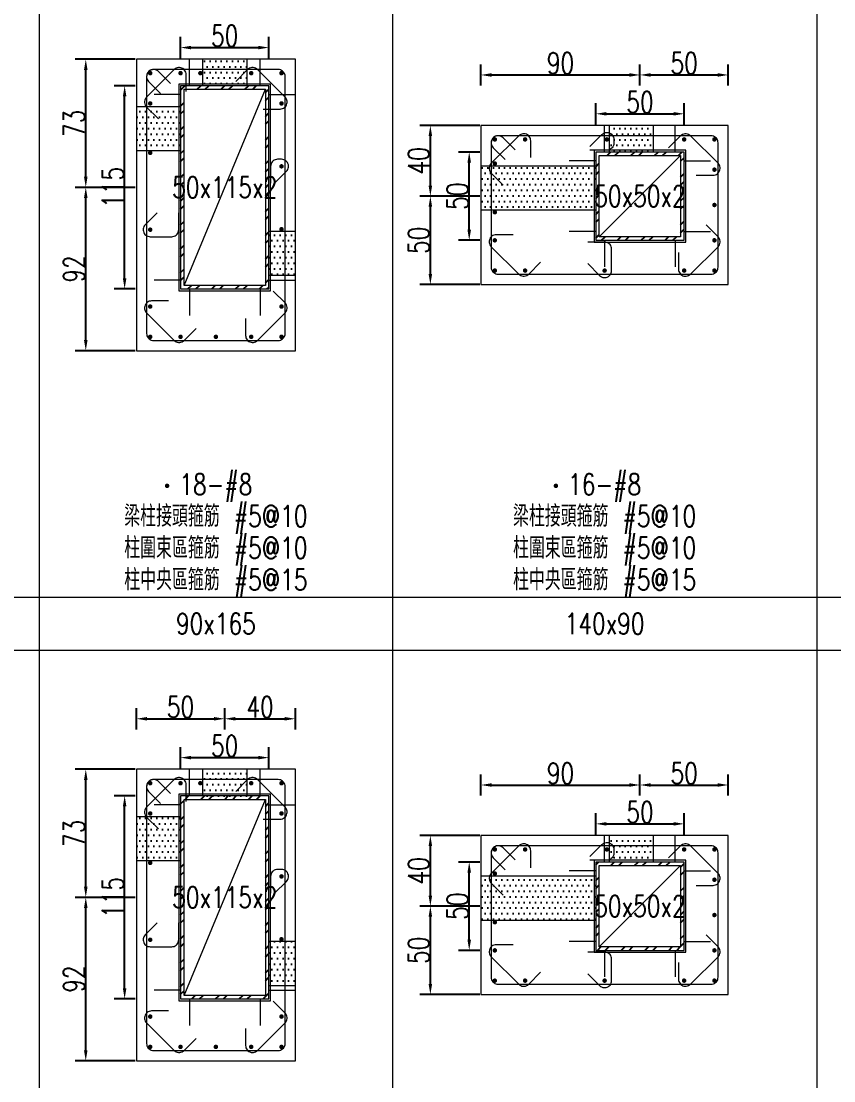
# Model space of a CAD drawing. Header units: millimetres. Extents: x 0 to 3905, y 0 to 8880.
# Drawn here: x 460 to 920, y 4982 to 5582 of the extents above; entities that cross this region are included whole.
import ezdxf
from ezdxf.enums import TextEntityAlignment as Align

# ---------------------------------------------------------------- set-up
doc = ezdxf.new("R2010")
doc.units = ezdxf.units.MM
doc.layers.get('DEFPOINTS').update_dxf_attribs({"color": 3})
for name, color, linetype in [('Hatch線', 6, 'Continuous'), ('TC-鋼粱', 132, 'Continuous'), ('主筋斷面', 2, 'Continuous'), ('文字-主筋根數', 7, 'Continuous'), ('文字-剪力筋 中央區', 7, 'Continuous'), ('文字-剪力筋-BC', 7, 'Continuous'), ('文字-剪力筋-圍束區', 7, 'Continuous'), ('文字-斷面尺寸', 7, 'Continuous'), ('文字-輔助字', 7, 'Continuous'), ('柱斷面線', 4, 'Continuous'), ('標註字', 4, 'Continuous'), ('箍筋線', 1, 'Continuous'), ('網格線', 7, 'Continuous'), ('鋼柱', 11, 'Continuous')]:
    doc.layers.add(name, color=color, linetype=linetype)
doc.styles.add('note', font='txt.shx', dxfattribs={"width": 0.75, "height": 12})
doc.styles.add('txt', font='txt.shx', dxfattribs={"height": 0.2, "bigfont": 'chineset.shx'})
doc.dimstyles.new('RCAD_DIM', dxfattribs={"dimtxt": 12, "dimasz": 6, "dimexe": 6, "dimexo": 0.625, "dimtad": 1, "dimdec": 0, "dimdsep": 46, "dimtxsty": 'note', "dimcen": 2.5, "dimclrd": 256, "dimclre": 256, "dimclrt": 256, "dimadec": 0, "dimazin": 0, "dimtfac": 1, "dimtmove": 0, "dimatfit": 3, "dimfxl": 0, "dimtolj": 1, "dimarcsym": 0})

# ---------------------------------------------------------------- blocks, each defined once
blk = doc.blocks.new('*D354')
at = {"layer": 'DEFPOINTS', "color": 0}
for p in [(600, 5165.12), (550, 5158.5), (600, 5158.5)]:
    blk.add_point(p, dxfattribs=at)
at = {"layer": '標註字', "lineweight": -2}
for p, q in [((550, 5159.12), (550, 5171.12)), ((600, 5159.12), (600, 5171.12)), ((556, 5165.12), (594, 5165.12))]:
    blk.add_line(p, q, dxfattribs=at)
at = {"layer": '標註字'}
for points in [[(556, 5166.12), (556, 5164.12), (550, 5165.12)], [(594, 5164.12), (594, 5166.12), (600, 5165.12)]]:
    blk.add_solid(points, dxfattribs=at)
at = {"layer": '標註字', "insert": (575, 5171.75), "char_height": 12, "attachment_point": 5, "style": 'note'}
blk.add_mtext('\\A1;50', dxfattribs=at)
blk = doc.blocks.new('*D355')
at = {"layer": 'DEFPOINTS', "color": 0}
for p in [(518.38, 5143.49), (525, 5143.49), (525, 5028.49)]:
    blk.add_point(p, dxfattribs=at)
at = {"layer": '標註字', "lineweight": -2}
for p, q in [((524.38, 5143.49), (512.38, 5143.49)), ((518.38, 5034.49), (518.38, 5137.49)), ((524.38, 5028.49), (512.38, 5028.49))]:
    blk.add_line(p, q, dxfattribs=at)
at = {"layer": '標註字'}
for points in [[(519.38, 5137.49), (517.38, 5137.49), (518.38, 5143.49)], [(517.38, 5034.49), (519.38, 5034.49), (518.38, 5028.49)]]:
    blk.add_solid(points, dxfattribs=at)
at = {"layer": '標註字', "insert": (511.75, 5085.99), "char_height": 12, "attachment_point": 5, "rotation": 90, "style": 'note'}
blk.add_mtext('\\A1;115', dxfattribs=at)
blk = doc.blocks.new('*D356')
at = {"layer": 'DEFPOINTS', "color": 0}
for p in [(575, 5187.12), (525, 5180.5), (575, 5180.5)]:
    blk.add_point(p, dxfattribs=at)
at = {"layer": '標註字', "lineweight": -2}
for p, q in [((525, 5181.12), (525, 5193.12)), ((575, 5181.12), (575, 5193.12)), ((531, 5187.12), (569, 5187.12))]:
    blk.add_line(p, q, dxfattribs=at)
at = {"layer": '標註字'}
for points in [[(531, 5188.12), (531, 5186.12), (525, 5187.12)], [(569, 5186.12), (569, 5188.12), (575, 5187.12)]]:
    blk.add_solid(points, dxfattribs=at)
at = {"layer": '標註字', "insert": (550, 5193.75), "char_height": 12, "attachment_point": 5, "style": 'note'}
blk.add_mtext('\\A1;50', dxfattribs=at)
blk = doc.blocks.new('*D357')
at = {"layer": 'DEFPOINTS', "color": 0}
for p in [(615, 5187.12), (575, 5180.5), (615, 5180.5)]:
    blk.add_point(p, dxfattribs=at)
at = {"layer": '標註字', "lineweight": -2}
for p, q in [((575, 5181.12), (575, 5193.12)), ((615, 5181.12), (615, 5193.12)), ((581, 5187.12), (609, 5187.12))]:
    blk.add_line(p, q, dxfattribs=at)
at = {"layer": '標註字'}
for points in [[(581, 5188.12), (581, 5186.12), (575, 5187.12)], [(609, 5186.12), (609, 5188.12), (615, 5187.12)]]:
    blk.add_solid(points, dxfattribs=at)
at = {"layer": '標註字', "insert": (595, 5193.75), "char_height": 12, "attachment_point": 5, "style": 'note'}
blk.add_mtext('\\A1;40', dxfattribs=at)
blk = doc.blocks.new('*D358')
at = {"layer": 'DEFPOINTS', "color": 0}
for p in [(496.38, 5085.99), (525, 5085.99), (525, 4993.5)]:
    blk.add_point(p, dxfattribs=at)
at = {"layer": '標註字', "lineweight": -2}
for p, q in [((524.38, 5085.99), (490.38, 5085.99)), ((496.38, 4999.5), (496.38, 5079.99)), ((524.38, 4993.5), (490.38, 4993.5))]:
    blk.add_line(p, q, dxfattribs=at)
at = {"layer": '標註字'}
for points in [[(497.38, 5079.99), (495.38, 5079.99), (496.38, 5085.99)], [(495.38, 4999.5), (497.38, 4999.5), (496.38, 4993.5)]]:
    blk.add_solid(points, dxfattribs=at)
at = {"layer": '標註字', "insert": (489.75, 5039.74), "char_height": 12, "attachment_point": 5, "rotation": 90, "style": 'note'}
blk.add_mtext('\\A1;92', dxfattribs=at)
blk = doc.blocks.new('*D359')
at = {"layer": 'DEFPOINTS', "color": 0}
for p in [(496.38, 5158.5), (525, 5158.5), (525, 5085.99)]:
    blk.add_point(p, dxfattribs=at)
at = {"layer": '標註字', "lineweight": -2}
for p, q in [((524.38, 5158.5), (490.38, 5158.5)), ((496.38, 5091.99), (496.38, 5152.5)), ((524.38, 5085.99), (490.38, 5085.99))]:
    blk.add_line(p, q, dxfattribs=at)
at = {"layer": '標註字'}
for points in [[(497.38, 5152.5), (495.38, 5152.5), (496.38, 5158.5)], [(495.38, 5091.99), (497.38, 5091.99), (496.38, 5085.99)]]:
    blk.add_solid(points, dxfattribs=at)
at = {"layer": '標註字', "insert": (489.75, 5122.24), "char_height": 12, "attachment_point": 5, "rotation": 90, "style": 'note'}
blk.add_mtext('\\A1;73', dxfattribs=at)
blk = doc.blocks.new('Circle_Filled')
at = {"const_width": 0.5}
blk.add_lwpolyline([(-0.25, 0, 1), (0.25, 0, 1)], format="xyb", close=True, dxfattribs=at)
blk = doc.blocks.new('*D360')
at = {"layer": 'DEFPOINTS', "color": 0}
for p in [(600, 5567.12), (550, 5560.5), (600, 5560.5)]:
    blk.add_point(p, dxfattribs=at)
at = {"layer": '標註字', "lineweight": -2}
for p, q in [((550, 5561.12), (550, 5573.12)), ((600, 5561.12), (600, 5573.12)), ((556, 5567.12), (594, 5567.12))]:
    blk.add_line(p, q, dxfattribs=at)
at = {"layer": '標註字'}
for points in [[(556, 5568.12), (556, 5566.12), (550, 5567.12)], [(594, 5566.12), (594, 5568.12), (600, 5567.12)]]:
    blk.add_solid(points, dxfattribs=at)
at = {"layer": '標註字', "insert": (575, 5573.75), "char_height": 12, "attachment_point": 5, "style": 'note'}
blk.add_mtext('\\A1;50', dxfattribs=at)
blk = doc.blocks.new('*D361')
at = {"layer": 'DEFPOINTS', "color": 0}
for p in [(518.38, 5545.49), (525, 5545.49), (525, 5430.49)]:
    blk.add_point(p, dxfattribs=at)
at = {"layer": '標註字', "lineweight": -2}
for p, q in [((524.38, 5545.49), (512.38, 5545.49)), ((518.38, 5436.49), (518.38, 5539.49)), ((524.38, 5430.49), (512.38, 5430.49))]:
    blk.add_line(p, q, dxfattribs=at)
at = {"layer": '標註字'}
for points in [[(519.38, 5539.49), (517.38, 5539.49), (518.38, 5545.49)], [(517.38, 5436.49), (519.38, 5436.49), (518.38, 5430.49)]]:
    blk.add_solid(points, dxfattribs=at)
at = {"layer": '標註字', "insert": (511.75, 5487.99), "char_height": 12, "attachment_point": 5, "rotation": 90, "style": 'note'}
blk.add_mtext('\\A1;115', dxfattribs=at)
blk = doc.blocks.new('*D364')
at = {"layer": 'DEFPOINTS', "color": 0}
for p in [(496.38, 5487.99), (525, 5487.99), (525, 5395.5)]:
    blk.add_point(p, dxfattribs=at)
at = {"layer": '標註字', "lineweight": -2}
for p, q in [((524.38, 5487.99), (490.38, 5487.99)), ((496.38, 5401.5), (496.38, 5481.99)), ((524.38, 5395.5), (490.38, 5395.5))]:
    blk.add_line(p, q, dxfattribs=at)
at = {"layer": '標註字'}
for points in [[(497.38, 5481.99), (495.38, 5481.99), (496.38, 5487.99)], [(495.38, 5401.5), (497.38, 5401.5), (496.38, 5395.5)]]:
    blk.add_solid(points, dxfattribs=at)
at = {"layer": '標註字', "insert": (489.75, 5441.74), "char_height": 12, "attachment_point": 5, "rotation": 90, "style": 'note'}
blk.add_mtext('\\A1;92', dxfattribs=at)
blk = doc.blocks.new('*D365')
at = {"layer": 'DEFPOINTS', "color": 0}
for p in [(496.38, 5560.5), (525, 5560.5), (525, 5487.99)]:
    blk.add_point(p, dxfattribs=at)
at = {"layer": '標註字', "lineweight": -2}
for p, q in [((524.38, 5560.5), (490.38, 5560.5)), ((496.38, 5493.99), (496.38, 5554.5)), ((524.38, 5487.99), (490.38, 5487.99))]:
    blk.add_line(p, q, dxfattribs=at)
at = {"layer": '標註字'}
for points in [[(497.38, 5554.5), (495.38, 5554.5), (496.38, 5560.5)], [(495.38, 5493.99), (497.38, 5493.99), (496.38, 5487.99)]]:
    blk.add_solid(points, dxfattribs=at)
at = {"layer": '標註字', "insert": (489.75, 5524.24), "char_height": 12, "attachment_point": 5, "rotation": 90, "style": 'note'}
blk.add_mtext('\\A1;73', dxfattribs=at)
blk = doc.blocks.new('*D486')
at = {"layer": 'DEFPOINTS', "color": 0}
for p in [(835, 5127.62), (785, 5121), (835, 5121)]:
    blk.add_point(p, dxfattribs=at)
at = {"layer": '標註字', "lineweight": -2}
for p, q in [((785, 5121.62), (785, 5133.62)), ((835, 5121.62), (835, 5133.62)), ((791, 5127.62), (829, 5127.62))]:
    blk.add_line(p, q, dxfattribs=at)
at = {"layer": '標註字'}
for points in [[(791, 5128.62), (791, 5126.62), (785, 5127.62)], [(829, 5126.62), (829, 5128.62), (835, 5127.62)]]:
    blk.add_solid(points, dxfattribs=at)
at = {"layer": '標註字', "insert": (810, 5134.25), "char_height": 12, "attachment_point": 5, "style": 'note'}
blk.add_mtext('\\A1;50', dxfattribs=at)
blk = doc.blocks.new('*D487')
at = {"layer": 'DEFPOINTS', "color": 0}
for p in [(713.38, 5106), (720, 5106), (720, 5056)]:
    blk.add_point(p, dxfattribs=at)
at = {"layer": '標註字', "lineweight": -2}
for p, q in [((719.38, 5106), (707.38, 5106)), ((713.38, 5062), (713.38, 5100)), ((719.38, 5056), (707.38, 5056))]:
    blk.add_line(p, q, dxfattribs=at)
at = {"layer": '標註字'}
for points in [[(714.38, 5100), (712.38, 5100), (713.38, 5106)], [(712.38, 5062), (714.38, 5062), (713.38, 5056)]]:
    blk.add_solid(points, dxfattribs=at)
at = {"layer": '標註字', "insert": (706.75, 5081), "char_height": 12, "attachment_point": 5, "rotation": 90, "style": 'note'}
blk.add_mtext('\\A1;50', dxfattribs=at)
blk = doc.blocks.new('*D488')
at = {"layer": 'DEFPOINTS', "color": 0}
for p in [(810, 5149.62), (720, 5143), (810, 5143)]:
    blk.add_point(p, dxfattribs=at)
at = {"layer": '標註字', "lineweight": -2}
for p, q in [((720, 5143.62), (720, 5155.62)), ((810, 5143.62), (810, 5155.62)), ((726, 5149.62), (804, 5149.62))]:
    blk.add_line(p, q, dxfattribs=at)
at = {"layer": '標註字'}
for points in [[(726, 5150.62), (726, 5148.62), (720, 5149.62)], [(804, 5148.62), (804, 5150.62), (810, 5149.62)]]:
    blk.add_solid(points, dxfattribs=at)
at = {"layer": '標註字', "insert": (765, 5156.25), "char_height": 12, "attachment_point": 5, "style": 'note'}
blk.add_mtext('\\A1;90', dxfattribs=at)
blk = doc.blocks.new('*D489')
at = {"layer": 'DEFPOINTS', "color": 0}
for p in [(860, 5149.62), (810, 5143), (860, 5143)]:
    blk.add_point(p, dxfattribs=at)
at = {"layer": '標註字', "lineweight": -2}
for p, q in [((810, 5143.62), (810, 5155.62)), ((860, 5143.62), (860, 5155.62)), ((816, 5149.62), (854, 5149.62))]:
    blk.add_line(p, q, dxfattribs=at)
at = {"layer": '標註字'}
for points in [[(816, 5150.62), (816, 5148.62), (810, 5149.62)], [(854, 5148.62), (854, 5150.62), (860, 5149.62)]]:
    blk.add_solid(points, dxfattribs=at)
at = {"layer": '標註字', "insert": (835, 5156.25), "char_height": 12, "attachment_point": 5, "style": 'note'}
blk.add_mtext('\\A1;50', dxfattribs=at)
blk = doc.blocks.new('*D490')
at = {"layer": 'DEFPOINTS', "color": 0}
for p in [(691.38, 5081), (720, 5081), (720, 5031)]:
    blk.add_point(p, dxfattribs=at)
at = {"layer": '標註字', "lineweight": -2}
for p, q in [((719.38, 5081), (685.38, 5081)), ((691.38, 5037), (691.38, 5075)), ((719.38, 5031), (685.38, 5031))]:
    blk.add_line(p, q, dxfattribs=at)
at = {"layer": '標註字'}
for points in [[(692.38, 5075), (690.38, 5075), (691.38, 5081)], [(690.38, 5037), (692.38, 5037), (691.38, 5031)]]:
    blk.add_solid(points, dxfattribs=at)
at = {"layer": '標註字', "insert": (684.75, 5056), "char_height": 12, "attachment_point": 5, "rotation": 90, "style": 'note'}
blk.add_mtext('\\A1;50', dxfattribs=at)
blk = doc.blocks.new('*D491')
at = {"layer": 'DEFPOINTS', "color": 0}
for p in [(691.38, 5121), (720, 5121), (720, 5081)]:
    blk.add_point(p, dxfattribs=at)
at = {"layer": '標註字', "lineweight": -2}
for p, q in [((719.38, 5121), (685.38, 5121)), ((691.38, 5087), (691.38, 5115)), ((719.38, 5081), (685.38, 5081))]:
    blk.add_line(p, q, dxfattribs=at)
at = {"layer": '標註字'}
for points in [[(692.38, 5115), (690.38, 5115), (691.38, 5121)], [(690.38, 5087), (692.38, 5087), (691.38, 5081)]]:
    blk.add_solid(points, dxfattribs=at)
at = {"layer": '標註字', "insert": (684.75, 5101), "char_height": 12, "attachment_point": 5, "rotation": 90, "style": 'note'}
blk.add_mtext('\\A1;40', dxfattribs=at)
blk = doc.blocks.new('*D492')
at = {"layer": 'DEFPOINTS', "color": 0}
for p in [(835, 5529.62), (785, 5523), (835, 5523)]:
    blk.add_point(p, dxfattribs=at)
at = {"layer": '標註字', "lineweight": -2}
for p, q in [((785, 5523.62), (785, 5535.62)), ((835, 5523.62), (835, 5535.62)), ((791, 5529.62), (829, 5529.62))]:
    blk.add_line(p, q, dxfattribs=at)
at = {"layer": '標註字'}
for points in [[(791, 5530.62), (791, 5528.62), (785, 5529.62)], [(829, 5528.62), (829, 5530.62), (835, 5529.62)]]:
    blk.add_solid(points, dxfattribs=at)
at = {"layer": '標註字', "insert": (810, 5536.25), "char_height": 12, "attachment_point": 5, "style": 'note'}
blk.add_mtext('\\A1;50', dxfattribs=at)
blk = doc.blocks.new('*D493')
at = {"layer": 'DEFPOINTS', "color": 0}
for p in [(713.38, 5508), (720, 5508), (720, 5458)]:
    blk.add_point(p, dxfattribs=at)
at = {"layer": '標註字', "lineweight": -2}
for p, q in [((719.38, 5508), (707.38, 5508)), ((713.38, 5464), (713.38, 5502)), ((719.38, 5458), (707.38, 5458))]:
    blk.add_line(p, q, dxfattribs=at)
at = {"layer": '標註字'}
for points in [[(714.38, 5502), (712.38, 5502), (713.38, 5508)], [(712.38, 5464), (714.38, 5464), (713.38, 5458)]]:
    blk.add_solid(points, dxfattribs=at)
at = {"layer": '標註字', "insert": (706.75, 5483), "char_height": 12, "attachment_point": 5, "rotation": 90, "style": 'note'}
blk.add_mtext('\\A1;50', dxfattribs=at)
blk = doc.blocks.new('*D494')
at = {"layer": 'DEFPOINTS', "color": 0}
for p in [(810, 5551.62), (720, 5545), (810, 5545)]:
    blk.add_point(p, dxfattribs=at)
at = {"layer": '標註字', "lineweight": -2}
for p, q in [((720, 5545.62), (720, 5557.62)), ((810, 5545.62), (810, 5557.62)), ((726, 5551.62), (804, 5551.62))]:
    blk.add_line(p, q, dxfattribs=at)
at = {"layer": '標註字'}
for points in [[(726, 5552.62), (726, 5550.62), (720, 5551.62)], [(804, 5550.62), (804, 5552.62), (810, 5551.62)]]:
    blk.add_solid(points, dxfattribs=at)
at = {"layer": '標註字', "insert": (765, 5558.25), "char_height": 12, "attachment_point": 5, "style": 'note'}
blk.add_mtext('\\A1;90', dxfattribs=at)
blk = doc.blocks.new('*D495')
at = {"layer": 'DEFPOINTS', "color": 0}
for p in [(860, 5551.62), (810, 5545), (860, 5545)]:
    blk.add_point(p, dxfattribs=at)
at = {"layer": '標註字', "lineweight": -2}
for p, q in [((810, 5545.62), (810, 5557.62)), ((860, 5545.62), (860, 5557.62)), ((816, 5551.62), (854, 5551.62))]:
    blk.add_line(p, q, dxfattribs=at)
at = {"layer": '標註字'}
for points in [[(816, 5552.62), (816, 5550.62), (810, 5551.62)], [(854, 5550.62), (854, 5552.62), (860, 5551.62)]]:
    blk.add_solid(points, dxfattribs=at)
at = {"layer": '標註字', "insert": (835, 5558.25), "char_height": 12, "attachment_point": 5, "style": 'note'}
blk.add_mtext('\\A1;50', dxfattribs=at)
blk = doc.blocks.new('*D496')
at = {"layer": 'DEFPOINTS', "color": 0}
for p in [(691.38, 5483), (720, 5483), (720, 5433)]:
    blk.add_point(p, dxfattribs=at)
at = {"layer": '標註字', "lineweight": -2}
for p, q in [((719.38, 5483), (685.38, 5483)), ((691.38, 5439), (691.38, 5477)), ((719.38, 5433), (685.38, 5433))]:
    blk.add_line(p, q, dxfattribs=at)
at = {"layer": '標註字'}
for points in [[(692.38, 5477), (690.38, 5477), (691.38, 5483)], [(690.38, 5439), (692.38, 5439), (691.38, 5433)]]:
    blk.add_solid(points, dxfattribs=at)
at = {"layer": '標註字', "insert": (684.75, 5458), "char_height": 12, "attachment_point": 5, "rotation": 90, "style": 'note'}
blk.add_mtext('\\A1;50', dxfattribs=at)
blk = doc.blocks.new('*D497')
at = {"layer": 'DEFPOINTS', "color": 0}
for p in [(691.38, 5523), (720, 5523), (720, 5483)]:
    blk.add_point(p, dxfattribs=at)
at = {"layer": '標註字', "lineweight": -2}
for p, q in [((719.38, 5523), (685.38, 5523)), ((691.38, 5489), (691.38, 5517)), ((719.38, 5483), (685.38, 5483))]:
    blk.add_line(p, q, dxfattribs=at)
at = {"layer": '標註字'}
for points in [[(692.38, 5517), (690.38, 5517), (691.38, 5523)], [(690.38, 5489), (692.38, 5489), (691.38, 5483)]]:
    blk.add_solid(points, dxfattribs=at)
at = {"layer": '標註字', "insert": (684.75, 5503), "char_height": 12, "attachment_point": 5, "rotation": 90, "style": 'note'}
blk.add_mtext('\\A1;40', dxfattribs=at)

msp = doc.modelspace()

# ---------------------------------------------------------------- hatches: boundary and pattern name
at = {"layer": 'Hatch線'}
h = msp.add_hatch(dxfattribs=at)
h.set_pattern_fill('ANSI32', color=256, style=0)
h.paths.add_polyline_path([(550, 5430.49), (600, 5430.49), (600, 5545.49), (550, 5545.49)], flags=17)
h.paths.add_polyline_path([(552, 5432.49), (552, 5543.49), (598, 5543.49), (598, 5432.49)])
h = msp.add_hatch(dxfattribs=at)
h.set_pattern_fill('ANSI32', color=256, style=0)
h.paths.add_polyline_path([(785, 5458), (835, 5458), (835, 5508), (785, 5508)], flags=17)
h.paths.add_polyline_path([(787, 5460), (787, 5506), (833, 5506), (833, 5460)])
h = msp.add_hatch(dxfattribs=at)
h.set_pattern_fill('ANSI32', color=256, style=0)
h.paths.add_polyline_path([(550, 5028.49), (600, 5028.49), (600, 5143.49), (550, 5143.49)], flags=17)
h.paths.add_polyline_path([(552, 5030.49), (552, 5141.49), (598, 5141.49), (598, 5030.49)])
h = msp.add_hatch(dxfattribs=at)
h.set_pattern_fill('ANSI32', color=256, style=0)
h.paths.add_polyline_path([(785, 5056), (835, 5056), (835, 5106), (785, 5106)], flags=17)
h.paths.add_polyline_path([(787, 5058), (787, 5104), (833, 5104), (833, 5058)])
at = {"layer": 'TC-鋼粱'}
h = msp.add_hatch(dxfattribs=at)
h.set_pattern_fill('DOTS', color=256, scale=2, style=0)
h.paths.add_polyline_path([(587.5, 5560.5), (562.5, 5560.5), (562.5, 5545.49), (587.5, 5545.49)], flags=17)
h = msp.add_hatch(dxfattribs=at)
h.set_pattern_fill('DOTS', color=256, scale=2, style=0)
h.paths.add_polyline_path([(525, 5533.81), (525, 5508.81), (550, 5508.81), (550, 5533.81)], flags=17)
h = msp.add_hatch(dxfattribs=at)
h.set_pattern_fill('DOTS', color=256, scale=2, style=0)
h.paths.add_polyline_path([(817.5, 5523), (792.5, 5523), (792.5, 5508), (817.5, 5508)], flags=17)
h = msp.add_hatch(dxfattribs=at)
h.set_pattern_fill('DOTS', color=256, scale=2, style=0)
h.paths.add_polyline_path([(720, 5500.19), (720, 5475.19), (785, 5475.19), (785, 5500.19)], flags=17)
h = msp.add_hatch(dxfattribs=at)
h.set_pattern_fill('DOTS', color=256, scale=2, style=0)
h.paths.add_polyline_path([(615, 5438), (615, 5463), (600, 5463), (600, 5438)], flags=17)
h = msp.add_hatch(dxfattribs=at)
h.set_pattern_fill('DOTS', color=256, scale=2, style=0)
h.paths.add_polyline_path([(587.5, 5158.5), (562.5, 5158.5), (562.5, 5143.49), (587.5, 5143.49)], flags=17)
h = msp.add_hatch(dxfattribs=at)
h.set_pattern_fill('DOTS', color=256, scale=2, style=0)
h.paths.add_polyline_path([(525, 5131.81), (525, 5106.81), (550, 5106.81), (550, 5131.81)], flags=17)
h = msp.add_hatch(dxfattribs=at)
h.set_pattern_fill('DOTS', color=256, scale=2, style=0)
h.paths.add_polyline_path([(817.5, 5121), (792.5, 5121), (792.5, 5106), (817.5, 5106)], flags=17)
h = msp.add_hatch(dxfattribs=at)
h.set_pattern_fill('DOTS', color=256, scale=2, style=0)
h.paths.add_polyline_path([(720, 5098.19), (720, 5073.19), (785, 5073.19), (785, 5098.19)], flags=17)
h = msp.add_hatch(dxfattribs=at)
h.set_pattern_fill('DOTS', color=256, scale=2, style=0)
h.paths.add_polyline_path([(615, 5036), (615, 5061), (600, 5061), (600, 5036)], flags=17)

# ---------------------------------------------------------------- linework, layer by layer
at = {"layer": 'DEFPOINTS', "lineweight": 5}
for points in [[(555, 5545.49), (555, 5560.49)], [(595, 5545.49), (595, 5560.49)], [(550, 5429.49), (601, 5429.49), (601, 5546.49), (549, 5546.49), (549, 5429.49), (550, 5429.49)], [(552, 5432.49), (598, 5543.49)], [(550, 5540.49), (535, 5540.49)], [(600, 5540.49), (615, 5540.49)], [(790, 5508), (790, 5523)], [(830, 5508), (830, 5523)], [(785, 5457), (836, 5457), (836, 5509), (784, 5509), (784, 5457), (785, 5457)], [(785, 5503), (770, 5503)], [(787, 5460), (833, 5506)], [(835, 5503), (850, 5503)], [(785, 5463), (770, 5463)], [(835, 5463), (850, 5463)], [(790, 5458), (790, 5443)], [(830, 5458), (830, 5443)], [(550, 5435.49), (535, 5435.49)], [(600, 5435.49), (615, 5435.49)], [(555, 5430.49), (555, 5415.49)], [(595, 5430.49), (595, 5415.49)], [(555, 5143.49), (555, 5158.49)], [(595, 5143.49), (595, 5158.49)], [(550, 5027.49), (601, 5027.49), (601, 5144.49), (549, 5144.49), (549, 5027.49), (550, 5027.49)], [(552, 5030.49), (598, 5141.49)], [(550, 5138.49), (535, 5138.49)], [(600, 5138.49), (615, 5138.49)], [(790, 5106), (790, 5121)], [(830, 5106), (830, 5121)], [(785, 5055), (836, 5055), (836, 5107), (784, 5107), (784, 5055), (785, 5055)], [(785, 5101), (770, 5101)], [(787, 5058), (833, 5104)], [(835, 5101), (850, 5101)], [(785, 5061), (770, 5061)], [(835, 5061), (850, 5061)], [(790, 5056), (790, 5041)], [(830, 5056), (830, 5041)], [(550, 5033.49), (535, 5033.49)], [(600, 5033.49), (615, 5033.49)], [(555, 5028.49), (555, 5013.49)], [(595, 5028.49), (595, 5013.49)]]:
    msp.add_lwpolyline(points, dxfattribs=at)
at = {"layer": 'TC-鋼粱', "lineweight": 5}
for points in [[(562.5, 5560.5), (562.5, 5545.49)], [(587.5, 5560.5), (587.5, 5545.49)], [(525, 5533.81), (550, 5533.81)], [(792.5, 5523), (792.5, 5508)], [(817.5, 5523), (817.5, 5508)], [(525, 5508.81), (550, 5508.81)], [(720, 5500.19), (785, 5500.19)], [(720, 5475.19), (785, 5475.19)], [(615, 5463), (600, 5463)], [(615, 5438), (600, 5438)], [(562.5, 5158.5), (562.5, 5143.49)], [(587.5, 5158.5), (587.5, 5143.49)], [(525, 5131.81), (550, 5131.81)], [(792.5, 5121), (792.5, 5106)], [(817.5, 5121), (817.5, 5106)], [(525, 5106.81), (550, 5106.81)], [(720, 5098.19), (785, 5098.19)], [(720, 5073.19), (785, 5073.19)], [(615, 5061), (600, 5061)], [(615, 5036), (600, 5036)]]:
    msp.add_lwpolyline(points, dxfattribs=at)
at = {"layer": '柱斷面線', "lineweight": 5}
for points in [[(525, 5395.5), (615, 5395.5), (615, 5560.5), (525, 5560.5), (525, 5395.5)], [(720, 5433), (860, 5433), (860, 5523), (720, 5523), (720, 5433)], [(525, 4993.5), (615, 4993.5), (615, 5158.5), (525, 5158.5), (525, 4993.5)], [(720, 5031), (860, 5031), (860, 5121), (720, 5121), (720, 5031)]]:
    msp.add_lwpolyline(points, dxfattribs=at)
at = {"layer": '箍筋線', "lineweight": 5}
for points in [[(553.19, 5542.31), (553.19, 5551.85), (553.13, 5552.52), (552.96, 5553.16), (552.69, 5553.77), (552.32, 5554.33), (551.86, 5554.82), (551.33, 5555.22), (550.73, 5555.52), (550.1, 5555.73), (549.43, 5555.82), (548.77, 5555.8), (548.11, 5555.67), (547.49, 5555.43), (546.91, 5555.09), (546.4, 5554.66), (530.84, 5539.1), (530.39, 5538.57), (530.05, 5537.97), (529.81, 5537.32), (529.69, 5536.63), (529.69, 5535.94), (529.81, 5535.26), (530.05, 5534.61), (530.39, 5534.01), (530.84, 5533.48), (537.58, 5526.73)], [(596.81, 5532.31), (606.35, 5532.31), (607.02, 5532.37), (607.66, 5532.54), (608.27, 5532.81), (608.83, 5533.18), (609.32, 5533.64), (609.72, 5534.17), (610.02, 5534.77), (610.23, 5535.4), (610.32, 5536.07), (610.3, 5536.73), (610.17, 5537.39), (609.93, 5538.01), (609.59, 5538.59), (609.16, 5539.1), (593.6, 5554.66), (593.07, 5555.11), (592.47, 5555.45), (591.82, 5555.69), (591.13, 5555.81), (590.44, 5555.81), (589.76, 5555.69), (589.11, 5555.45), (588.51, 5555.11), (587.98, 5554.66), (581.23, 5547.92)], [(544.33, 5546.79), (537.58, 5553.54), (537.07, 5553.97), (536.49, 5554.31), (535.87, 5554.55), (535.22, 5554.68), (534.55, 5554.7), (533.89, 5554.61), (533.25, 5554.4), (532.66, 5554.1), (532.12, 5553.69), (531.66, 5553.21), (531.29, 5552.65), (531.02, 5552.04), (530.85, 5551.4), (530.79, 5550.73), (530.79, 5405.27), (530.86, 5404.58), (531.03, 5403.91), (531.33, 5403.28), (531.72, 5402.71), (532.21, 5402.22), (532.78, 5401.83), (533.41, 5401.53), (534.08, 5401.36), (534.77, 5401.29), (605.23, 5401.29), (605.92, 5401.36), (606.59, 5401.53), (607.22, 5401.83), (607.79, 5402.22), (608.28, 5402.71), (608.67, 5403.28), (608.97, 5403.91), (609.14, 5404.58), (609.21, 5405.27), (609.21, 5550.73), (609.14, 5551.42), (608.97, 5552.09), (608.67, 5552.72), (608.28, 5553.29), (607.79, 5553.78), (607.22, 5554.17), (606.59, 5554.47), (605.92, 5554.64), (605.23, 5554.71), (534.77, 5554.71), (534.1, 5554.65), (533.46, 5554.48), (532.85, 5554.21), (532.29, 5553.84), (531.81, 5553.38), (531.4, 5552.84), (531.1, 5552.25), (530.89, 5551.61), (530.8, 5550.95), (530.82, 5550.28), (530.95, 5549.63), (531.19, 5549.01), (531.53, 5548.43), (531.96, 5547.92), (538.71, 5541.17)], [(748.19, 5504.81), (748.19, 5514.35), (748.13, 5515.02), (747.96, 5515.66), (747.69, 5516.27), (747.32, 5516.83), (746.86, 5517.32), (746.33, 5517.72), (745.73, 5518.02), (745.1, 5518.23), (744.43, 5518.32), (743.77, 5518.3), (743.11, 5518.17), (742.49, 5517.93), (741.91, 5517.59), (741.4, 5517.16), (725.84, 5501.6), (725.39, 5501.07), (725.05, 5500.47), (724.81, 5499.82), (724.69, 5499.13), (724.69, 5498.44), (724.81, 5497.76), (725.05, 5497.11), (725.39, 5496.51), (725.84, 5495.98), (732.58, 5489.23)], [(739.33, 5509.29), (732.58, 5516.04), (732.07, 5516.47), (731.49, 5516.81), (730.87, 5517.05), (730.22, 5517.18), (729.55, 5517.2), (728.89, 5517.11), (728.25, 5516.9), (727.66, 5516.6), (727.12, 5516.19), (726.66, 5515.71), (726.29, 5515.15), (726.02, 5514.54), (725.85, 5513.9), (725.79, 5513.23), (725.79, 5442.77), (725.86, 5442.08), (726.03, 5441.41), (726.33, 5440.78), (726.72, 5440.21), (727.21, 5439.72), (727.78, 5439.33), (728.41, 5439.03), (729.08, 5438.86), (729.77, 5438.79), (850.23, 5438.79), (850.92, 5438.86), (851.59, 5439.03), (852.22, 5439.33), (852.79, 5439.72), (853.28, 5440.21), (853.67, 5440.78), (853.97, 5441.41), (854.14, 5442.08), (854.21, 5442.77), (854.21, 5513.23), (854.14, 5513.92), (853.97, 5514.59), (853.67, 5515.22), (853.28, 5515.79), (852.79, 5516.28), (852.22, 5516.67), (851.59, 5516.97), (850.92, 5517.14), (850.23, 5517.21), (729.77, 5517.21), (729.1, 5517.15), (728.46, 5516.98), (727.85, 5516.71), (727.29, 5516.34), (726.81, 5515.88), (726.4, 5515.34), (726.1, 5514.75), (725.89, 5514.11), (725.8, 5513.45), (725.82, 5512.78), (725.95, 5512.13), (726.19, 5511.51), (726.53, 5510.93), (726.96, 5510.42), (733.71, 5503.67)], [(781.67, 5511.2), (788.42, 5517.95), (788.93, 5518.38), (789.51, 5518.72), (790.13, 5518.96), (790.79, 5519.09), (791.45, 5519.11), (792.11, 5519.02), (792.75, 5518.81), (793.35, 5518.51), (793.88, 5518.1), (794.34, 5517.62), (794.71, 5517.06), (794.98, 5516.45), (795.15, 5515.81), (795.21, 5515.14), (795.21, 5512.97), (795.14, 5512.28), (794.97, 5511.62), (794.67, 5510.99), (794.28, 5510.42), (793.79, 5509.93), (793.22, 5509.53), (792.59, 5509.24), (791.92, 5509.06), (791.23, 5509), (781.69, 5509)], [(841.81, 5494.81), (851.35, 5494.81), (852.02, 5494.87), (852.66, 5495.04), (853.27, 5495.31), (853.83, 5495.68), (854.32, 5496.14), (854.72, 5496.67), (855.02, 5497.27), (855.23, 5497.9), (855.32, 5498.57), (855.3, 5499.23), (855.17, 5499.89), (854.93, 5500.51), (854.59, 5501.09), (854.16, 5501.6), (838.6, 5517.16), (838.07, 5517.61), (837.47, 5517.95), (836.82, 5518.19), (836.13, 5518.31), (835.44, 5518.31), (834.76, 5518.19), (834.11, 5517.95), (833.51, 5517.61), (832.98, 5517.16), (826.23, 5510.42)], [(603.2, 5490.33), (609.95, 5497.07), (610.38, 5497.58), (610.72, 5498.16), (610.96, 5498.78), (611.09, 5499.44), (611.11, 5500.11), (611.02, 5500.77), (610.81, 5501.41), (610.51, 5502), (610.1, 5502.53), (609.62, 5502.99), (609.06, 5503.36), (608.45, 5503.64), (607.81, 5503.8), (607.14, 5503.86), (604.97, 5503.86), (604.28, 5503.8), (603.62, 5503.62), (602.99, 5503.33), (602.42, 5502.93), (601.93, 5502.44), (601.53, 5501.87), (601.24, 5501.24), (601.06, 5500.58), (601, 5499.88), (601, 5490.34)], [(536.8, 5473.57), (530.05, 5466.83), (529.62, 5466.32), (529.28, 5465.74), (529.04, 5465.12), (528.91, 5464.46), (528.89, 5463.79), (528.98, 5463.13), (529.19, 5462.5), (529.49, 5461.9), (529.9, 5461.37), (530.38, 5460.91), (530.94, 5460.54), (531.55, 5460.27), (532.19, 5460.1), (532.86, 5460.04), (545.02, 5460.04), (545.72, 5460.1), (546.38, 5460.28), (547.01, 5460.58), (547.58, 5460.97), (548.07, 5461.46), (548.47, 5462.03), (548.76, 5462.66), (548.94, 5463.33), (549, 5464.02), (549, 5473.56)], [(831.81, 5451.19), (831.81, 5441.65), (831.87, 5440.98), (832.04, 5440.34), (832.31, 5439.73), (832.68, 5439.17), (833.14, 5438.68), (833.67, 5438.28), (834.27, 5437.98), (834.9, 5437.77), (835.57, 5437.68), (836.23, 5437.7), (836.89, 5437.83), (837.51, 5438.07), (838.09, 5438.41), (838.6, 5438.84), (854.16, 5454.4), (854.61, 5454.93), (854.95, 5455.53), (855.19, 5456.18), (855.31, 5456.87), (855.31, 5457.56), (855.19, 5458.24), (854.95, 5458.89), (854.61, 5459.49), (854.16, 5460.02), (847.42, 5466.77)], [(738.19, 5461.19), (728.65, 5461.19), (727.98, 5461.13), (727.34, 5460.96), (726.73, 5460.69), (726.17, 5460.32), (725.68, 5459.86), (725.28, 5459.33), (724.98, 5458.73), (724.77, 5458.1), (724.68, 5457.43), (724.7, 5456.77), (724.83, 5456.11), (725.07, 5455.49), (725.41, 5454.91), (725.84, 5454.4), (741.4, 5438.84), (741.93, 5438.39), (742.53, 5438.05), (743.18, 5437.81), (743.87, 5437.69), (744.56, 5437.69), (745.24, 5437.81), (745.89, 5438.05), (746.49, 5438.39), (747.02, 5438.84), (753.77, 5445.58)], [(780.44, 5444.8), (787.19, 5438.05), (787.7, 5437.62), (788.28, 5437.28), (788.9, 5437.04), (789.55, 5436.91), (790.22, 5436.89), (790.88, 5436.98), (791.52, 5437.19), (792.11, 5437.49), (792.65, 5437.9), (793.11, 5438.38), (793.48, 5438.94), (793.75, 5439.55), (793.92, 5440.19), (793.97, 5440.86), (793.97, 5453.02), (793.91, 5453.72), (793.74, 5454.38), (793.44, 5455.01), (793.05, 5455.58), (792.56, 5456.07), (791.99, 5456.47), (791.36, 5456.76), (790.69, 5456.94), (790, 5457), (780.46, 5457)], [(586.81, 5413.69), (586.81, 5404.15), (586.87, 5403.48), (587.04, 5402.84), (587.31, 5402.23), (587.68, 5401.67), (588.14, 5401.18), (588.67, 5400.78), (589.27, 5400.48), (589.9, 5400.27), (590.57, 5400.18), (591.23, 5400.2), (591.89, 5400.33), (592.51, 5400.57), (593.09, 5400.91), (593.6, 5401.34), (609.16, 5416.9), (609.61, 5417.43), (609.95, 5418.03), (610.19, 5418.68), (610.31, 5419.37), (610.31, 5420.06), (610.19, 5420.74), (609.95, 5421.39), (609.61, 5421.99), (609.16, 5422.52), (602.42, 5429.27)], [(543.19, 5423.69), (533.65, 5423.69), (532.98, 5423.63), (532.34, 5423.46), (531.73, 5423.19), (531.17, 5422.82), (530.68, 5422.36), (530.28, 5421.83), (529.98, 5421.23), (529.77, 5420.6), (529.68, 5419.93), (529.7, 5419.27), (529.83, 5418.61), (530.07, 5417.99), (530.41, 5417.41), (530.84, 5416.9), (546.4, 5401.34), (546.93, 5400.89), (547.53, 5400.55), (548.18, 5400.31), (548.87, 5400.19), (549.56, 5400.19), (550.24, 5400.31), (550.89, 5400.55), (551.49, 5400.89), (552.02, 5401.34), (558.77, 5408.08)], [(553.19, 5140.31), (553.19, 5149.85), (553.13, 5150.52), (552.96, 5151.16), (552.69, 5151.77), (552.32, 5152.33), (551.86, 5152.82), (551.33, 5153.22), (550.73, 5153.52), (550.1, 5153.73), (549.43, 5153.82), (548.77, 5153.8), (548.11, 5153.67), (547.49, 5153.43), (546.91, 5153.09), (546.4, 5152.66), (530.84, 5137.1), (530.39, 5136.57), (530.05, 5135.97), (529.81, 5135.32), (529.69, 5134.63), (529.69, 5133.94), (529.81, 5133.26), (530.05, 5132.61), (530.39, 5132.01), (530.84, 5131.48), (537.58, 5124.73)], [(596.81, 5130.31), (606.35, 5130.31), (607.02, 5130.37), (607.66, 5130.54), (608.27, 5130.81), (608.83, 5131.18), (609.32, 5131.64), (609.72, 5132.17), (610.02, 5132.77), (610.23, 5133.4), (610.32, 5134.07), (610.3, 5134.73), (610.17, 5135.39), (609.93, 5136.01), (609.59, 5136.59), (609.16, 5137.1), (593.6, 5152.66), (593.07, 5153.11), (592.47, 5153.45), (591.82, 5153.69), (591.13, 5153.81), (590.44, 5153.81), (589.76, 5153.69), (589.11, 5153.45), (588.51, 5153.11), (587.98, 5152.66), (581.23, 5145.92)], [(544.33, 5144.79), (537.58, 5151.54), (537.07, 5151.97), (536.49, 5152.31), (535.87, 5152.55), (535.22, 5152.68), (534.55, 5152.7), (533.89, 5152.61), (533.25, 5152.4), (532.66, 5152.1), (532.12, 5151.69), (531.66, 5151.21), (531.29, 5150.65), (531.02, 5150.04), (530.85, 5149.4), (530.79, 5148.73), (530.79, 5003.27), (530.86, 5002.58), (531.03, 5001.91), (531.33, 5001.28), (531.72, 5000.71), (532.21, 5000.22), (532.78, 4999.83), (533.41, 4999.53), (534.08, 4999.36), (534.77, 4999.29), (605.23, 4999.29), (605.92, 4999.36), (606.59, 4999.53), (607.22, 4999.83), (607.79, 5000.22), (608.28, 5000.71), (608.67, 5001.28), (608.97, 5001.91), (609.14, 5002.58), (609.21, 5003.27), (609.21, 5148.73), (609.14, 5149.42), (608.97, 5150.09), (608.67, 5150.72), (608.28, 5151.29), (607.79, 5151.78), (607.22, 5152.17), (606.59, 5152.47), (605.92, 5152.64), (605.23, 5152.71), (534.77, 5152.71), (534.1, 5152.65), (533.46, 5152.48), (532.85, 5152.21), (532.29, 5151.84), (531.81, 5151.38), (531.4, 5150.84), (531.1, 5150.25), (530.89, 5149.61), (530.8, 5148.95), (530.82, 5148.28), (530.95, 5147.63), (531.19, 5147.01), (531.53, 5146.43), (531.96, 5145.92), (538.71, 5139.17)], [(748.19, 5102.81), (748.19, 5112.35), (748.13, 5113.02), (747.96, 5113.66), (747.69, 5114.27), (747.32, 5114.83), (746.86, 5115.32), (746.33, 5115.72), (745.73, 5116.02), (745.1, 5116.23), (744.43, 5116.32), (743.77, 5116.3), (743.11, 5116.17), (742.49, 5115.93), (741.91, 5115.59), (741.4, 5115.16), (725.84, 5099.6), (725.39, 5099.07), (725.05, 5098.47), (724.81, 5097.82), (724.69, 5097.13), (724.69, 5096.44), (724.81, 5095.76), (725.05, 5095.11), (725.39, 5094.51), (725.84, 5093.98), (732.58, 5087.23)], [(739.33, 5107.29), (732.58, 5114.04), (732.07, 5114.47), (731.49, 5114.81), (730.87, 5115.05), (730.22, 5115.18), (729.55, 5115.2), (728.89, 5115.11), (728.25, 5114.9), (727.66, 5114.6), (727.12, 5114.19), (726.66, 5113.71), (726.29, 5113.15), (726.02, 5112.54), (725.85, 5111.9), (725.79, 5111.23), (725.79, 5040.77), (725.86, 5040.08), (726.03, 5039.41), (726.33, 5038.78), (726.72, 5038.21), (727.21, 5037.72), (727.78, 5037.33), (728.41, 5037.03), (729.08, 5036.86), (729.77, 5036.79), (850.23, 5036.79), (850.92, 5036.86), (851.59, 5037.03), (852.22, 5037.33), (852.79, 5037.72), (853.28, 5038.21), (853.67, 5038.78), (853.97, 5039.41), (854.14, 5040.08), (854.21, 5040.77), (854.21, 5111.23), (854.14, 5111.92), (853.97, 5112.59), (853.67, 5113.22), (853.28, 5113.79), (852.79, 5114.28), (852.22, 5114.67), (851.59, 5114.97), (850.92, 5115.14), (850.23, 5115.21), (729.77, 5115.21), (729.1, 5115.15), (728.46, 5114.98), (727.85, 5114.71), (727.29, 5114.34), (726.81, 5113.88), (726.4, 5113.34), (726.1, 5112.75), (725.89, 5112.11), (725.8, 5111.45), (725.82, 5110.78), (725.95, 5110.13), (726.19, 5109.51), (726.53, 5108.93), (726.96, 5108.42), (733.71, 5101.67)], [(781.67, 5109.2), (788.42, 5115.95), (788.93, 5116.38), (789.51, 5116.72), (790.13, 5116.96), (790.79, 5117.09), (791.45, 5117.11), (792.11, 5117.02), (792.75, 5116.81), (793.35, 5116.51), (793.88, 5116.1), (794.34, 5115.62), (794.71, 5115.06), (794.98, 5114.45), (795.15, 5113.81), (795.21, 5113.14), (795.21, 5110.97), (795.14, 5110.28), (794.97, 5109.62), (794.67, 5108.99), (794.28, 5108.42), (793.79, 5107.93), (793.22, 5107.53), (792.59, 5107.24), (791.92, 5107.06), (791.23, 5107), (781.69, 5107)], [(841.81, 5092.81), (851.35, 5092.81), (852.02, 5092.87), (852.66, 5093.04), (853.27, 5093.31), (853.83, 5093.68), (854.32, 5094.14), (854.72, 5094.67), (855.02, 5095.27), (855.23, 5095.9), (855.32, 5096.57), (855.3, 5097.23), (855.17, 5097.89), (854.93, 5098.51), (854.59, 5099.09), (854.16, 5099.6), (838.6, 5115.16), (838.07, 5115.61), (837.47, 5115.95), (836.82, 5116.19), (836.13, 5116.31), (835.44, 5116.31), (834.76, 5116.19), (834.11, 5115.95), (833.51, 5115.61), (832.98, 5115.16), (826.23, 5108.42)], [(603.2, 5088.33), (609.95, 5095.07), (610.38, 5095.58), (610.72, 5096.16), (610.96, 5096.78), (611.09, 5097.44), (611.11, 5098.11), (611.02, 5098.77), (610.81, 5099.41), (610.51, 5100), (610.1, 5100.53), (609.62, 5100.99), (609.06, 5101.36), (608.45, 5101.64), (607.81, 5101.8), (607.14, 5101.86), (604.97, 5101.86), (604.28, 5101.8), (603.62, 5101.62), (602.99, 5101.33), (602.42, 5100.93), (601.93, 5100.44), (601.53, 5099.87), (601.24, 5099.24), (601.06, 5098.58), (601, 5097.88), (601, 5088.34)], [(536.8, 5071.57), (530.05, 5064.83), (529.62, 5064.32), (529.28, 5063.74), (529.04, 5063.12), (528.91, 5062.46), (528.89, 5061.79), (528.98, 5061.13), (529.19, 5060.5), (529.49, 5059.9), (529.9, 5059.37), (530.38, 5058.91), (530.94, 5058.54), (531.55, 5058.27), (532.19, 5058.1), (532.86, 5058.04), (545.02, 5058.04), (545.72, 5058.1), (546.38, 5058.28), (547.01, 5058.58), (547.58, 5058.97), (548.07, 5059.46), (548.47, 5060.03), (548.76, 5060.66), (548.94, 5061.33), (549, 5062.02), (549, 5071.56)], [(831.81, 5049.19), (831.81, 5039.65), (831.87, 5038.98), (832.04, 5038.34), (832.31, 5037.73), (832.68, 5037.17), (833.14, 5036.68), (833.67, 5036.28), (834.27, 5035.98), (834.9, 5035.77), (835.57, 5035.68), (836.23, 5035.7), (836.89, 5035.83), (837.51, 5036.07), (838.09, 5036.41), (838.6, 5036.84), (854.16, 5052.4), (854.61, 5052.93), (854.95, 5053.53), (855.19, 5054.18), (855.31, 5054.87), (855.31, 5055.56), (855.19, 5056.24), (854.95, 5056.89), (854.61, 5057.49), (854.16, 5058.02), (847.42, 5064.77)], [(738.19, 5059.19), (728.65, 5059.19), (727.98, 5059.13), (727.34, 5058.96), (726.73, 5058.69), (726.17, 5058.32), (725.68, 5057.86), (725.28, 5057.33), (724.98, 5056.73), (724.77, 5056.1), (724.68, 5055.43), (724.7, 5054.77), (724.83, 5054.11), (725.07, 5053.49), (725.41, 5052.91), (725.84, 5052.4), (741.4, 5036.84), (741.93, 5036.39), (742.53, 5036.05), (743.18, 5035.81), (743.87, 5035.69), (744.56, 5035.69), (745.24, 5035.81), (745.89, 5036.05), (746.49, 5036.39), (747.02, 5036.84), (753.77, 5043.58)], [(780.44, 5042.8), (787.19, 5036.05), (787.7, 5035.62), (788.28, 5035.28), (788.9, 5035.04), (789.55, 5034.91), (790.22, 5034.89), (790.88, 5034.98), (791.52, 5035.19), (792.11, 5035.49), (792.65, 5035.9), (793.11, 5036.38), (793.48, 5036.94), (793.75, 5037.55), (793.92, 5038.19), (793.97, 5038.86), (793.97, 5051.02), (793.91, 5051.72), (793.74, 5052.38), (793.44, 5053.01), (793.05, 5053.58), (792.56, 5054.07), (791.99, 5054.47), (791.36, 5054.76), (790.69, 5054.94), (790, 5055), (780.46, 5055)], [(586.81, 5011.69), (586.81, 5002.15), (586.87, 5001.48), (587.04, 5000.84), (587.31, 5000.23), (587.68, 4999.67), (588.14, 4999.18), (588.67, 4998.78), (589.27, 4998.48), (589.9, 4998.27), (590.57, 4998.18), (591.23, 4998.2), (591.89, 4998.33), (592.51, 4998.57), (593.09, 4998.91), (593.6, 4999.34), (609.16, 5014.9), (609.61, 5015.43), (609.95, 5016.03), (610.19, 5016.68), (610.31, 5017.37), (610.31, 5018.06), (610.19, 5018.74), (609.95, 5019.39), (609.61, 5019.99), (609.16, 5020.52), (602.42, 5027.27)], [(543.19, 5021.69), (533.65, 5021.69), (532.98, 5021.63), (532.34, 5021.46), (531.73, 5021.19), (531.17, 5020.82), (530.68, 5020.36), (530.28, 5019.83), (529.98, 5019.23), (529.77, 5018.6), (529.68, 5017.93), (529.7, 5017.27), (529.83, 5016.61), (530.07, 5015.99), (530.41, 5015.41), (530.84, 5014.9), (546.4, 4999.34), (546.93, 4998.89), (547.53, 4998.55), (548.18, 4998.31), (548.87, 4998.19), (549.56, 4998.19), (550.24, 4998.31), (550.89, 4998.55), (551.49, 4998.89), (552.02, 4999.34), (558.77, 5006.08)]]:
    msp.add_lwpolyline(points, dxfattribs=at)
at = {"layer": '網格線', "lineweight": 5}
for points in [[(470, 5628), (470, 5256)], [(670, 5628), (670, 5256)], [(910, 5628), (910, 5256)], [(270, 5256), (470, 5256)], [(470, 5256), (670, 5256)], [(470, 5256), (470, 5226)], [(670, 5256), (910, 5256)], [(670, 5256), (670, 5226)], [(910, 5256), (1180, 5256)], [(910, 5256), (910, 5226)], [(270, 5226), (470, 5226)], [(470, 5226), (670, 5226)], [(470, 5226), (470, 4854)], [(670, 5226), (910, 5226)], [(670, 5226), (670, 4854)], [(910, 5226), (1180, 5226)], [(910, 5226), (910, 4854)]]:
    msp.add_lwpolyline(points, dxfattribs=at)
at = {"layer": '鋼柱', "lineweight": 5}
for points in [[(550, 5430.49), (600, 5430.49), (600, 5545.49), (550, 5545.49), (550, 5430.49)], [(552, 5432.49), (552, 5543.49), (598, 5543.49), (598, 5432.49), (552, 5432.49)], [(785, 5458), (835, 5458), (835, 5508), (785, 5508), (785, 5458)], [(787, 5460), (787, 5506), (833, 5506), (833, 5460), (787, 5460)], [(550, 5028.49), (600, 5028.49), (600, 5143.49), (550, 5143.49), (550, 5028.49)], [(552, 5030.49), (552, 5141.49), (598, 5141.49), (598, 5030.49), (552, 5030.49)], [(785, 5056), (835, 5056), (835, 5106), (785, 5106), (785, 5056)], [(787, 5058), (787, 5104), (833, 5104), (833, 5058), (787, 5058)]]:
    msp.add_lwpolyline(points, dxfattribs=at)

# ---------------------------------------------------------------- block references
at = {"layer": '主筋斷面', "lineweight": 5, "xscale": 2.539999961853027, "yscale": 2.539999961853027}
for p in [(532.86, 5552.64), (550, 5552.64), (561.23, 5552.64), (590, 5552.64), (607.14, 5552.64), (532.86, 5535.5), (607.14, 5535.5), (727.86, 5515.14), (745, 5515.14), (791.23, 5515.14), (835, 5515.14), (852.14, 5515.14), (532.86, 5507.54), (727.86, 5501.46), (607.14, 5499.88), (852.14, 5498), (852.14, 5478), (727.86, 5473.92), (532.86, 5464.02), (607.14, 5464.27), (727.86, 5458), (852.14, 5458), (727.86, 5440.86), (745, 5440.86), (790, 5440.86), (835, 5440.86), (852.14, 5440.86), (532.86, 5420.5), (607.14, 5420.5), (532.86, 5403.36), (550, 5403.36), (570, 5403.36), (590, 5403.36), (607.14, 5403.36), (542.42, 5319), (762.42, 5319), (532.86, 5150.64), (550, 5150.64), (561.23, 5150.64), (590, 5150.64), (607.14, 5150.64), (532.86, 5133.5), (607.14, 5133.5), (727.86, 5113.14), (745, 5113.14), (791.23, 5113.14), (835, 5113.14), (852.14, 5113.14), (532.86, 5105.54), (727.86, 5099.46), (607.14, 5097.88), (852.14, 5096), (852.14, 5076), (727.86, 5071.92), (532.86, 5062.02), (607.14, 5062.27), (727.86, 5056), (852.14, 5056), (727.86, 5038.86), (745, 5038.86), (790, 5038.86), (835, 5038.86), (852.14, 5038.86), (532.86, 5018.5), (607.14, 5018.5), (532.86, 5001.36), (550, 5001.36), (570, 5001.36), (590, 5001.36), (607.14, 5001.36)]:
    msp.add_blockref('Circle_Filled', p, dxfattribs=at)

# ---------------------------------------------------------------- texts
at = {"layer": '文字-主筋根數', "style": 'txt', "width": 0.75}
for s, p in [('18-#8', (570, 5319)), ('16-#8', (790, 5319))]:
    msp.add_text(s, height=12, dxfattribs=at).set_placement(p, align=Align.MIDDLE)
at = {"layer": '文字-剪力筋 中央區', "style": 'txt', "width": 0.75}
for p in [(570, 5265), (790, 5265)]:
    msp.add_text('柱中央區箍筋 #5@15', height=12, dxfattribs=at).set_placement(p, align=Align.MIDDLE)
at = {"layer": '文字-剪力筋-BC', "style": 'txt', "width": 0.75}
for p in [(570, 5301), (790, 5301)]:
    msp.add_text('梁柱接頭箍筋 #5@10', height=12, dxfattribs=at).set_placement(p, align=Align.MIDDLE)
at = {"layer": '文字-剪力筋-圍束區', "style": 'txt', "width": 0.75}
for p in [(570, 5283), (790, 5283)]:
    msp.add_text('柱圍束區箍筋 #5@10', height=12, dxfattribs=at).set_placement(p, align=Align.MIDDLE)
at = {"layer": '文字-斷面尺寸', "style": 'txt', "width": 0.75}
for s, p in [('90x165', (570, 5241)), ('140x90', (790, 5241))]:
    msp.add_text(s, height=12, dxfattribs=at).set_placement(p, align=Align.MIDDLE)
at = {"layer": '文字-輔助字', "style": 'txt', "width": 0.75}
for s, p in [('50x115x2', (575, 5487.99)), ('50x50x2', (810, 5483)), ('50x115x2', (575, 5085.99)), ('50x50x2', (810, 5081))]:
    msp.add_text(s, height=12, dxfattribs=at).set_placement(p, align=Align.MIDDLE)

# ---------------------------------------------------------------- dimensions: what is measured, and where the dimension line sits
at = {"layer": '標註字'}
for base, p1, p2, picture, middle in [((600, 5567.12), (550, 5560.5), (600, 5560.5), '*D360', (575, 5573.75)), ((810, 5551.62), (720, 5545), (810, 5545), '*D494', (765, 5558.25)), ((860, 5551.62), (810, 5545), (860, 5545), '*D495', (835, 5558.25)), ((835, 5529.62), (785, 5523), (835, 5523), '*D492', (810, 5536.25)), ((575, 5187.12), (525, 5180.5), (575, 5180.5), '*D356', (550, 5193.75)), ((615, 5187.12), (575, 5180.5), (615, 5180.5), '*D357', (595, 5193.75)), ((600, 5165.12), (550, 5158.5), (600, 5158.5), '*D354', (575, 5171.75)), ((810, 5149.62), (720, 5143), (810, 5143), '*D488', (765, 5156.25)), ((860, 5149.62), (810, 5143), (860, 5143), '*D489', (835, 5156.25)), ((835, 5127.62), (785, 5121), (835, 5121), '*D486', (810, 5134.25))]:
    dim = msp.add_linear_dim(base=base, p1=p1, p2=p2, dimstyle='RCAD_DIM', dxfattribs=at)
    dim.commit()
    dim.dimension.update_dxf_attribs({"geometry": picture, "text_midpoint": middle})
for base, p1, p2, picture, middle in [((496.38, 5560.5), (525, 5487.99), (525, 5560.5), '*D365', (489.75, 5524.24)), ((518.38, 5545.49), (525, 5430.49), (525, 5545.49), '*D361', (511.75, 5487.99)), ((691.38, 5523), (720, 5483), (720, 5523), '*D497', (684.75, 5503)), ((713.38, 5508), (720, 5458), (720, 5508), '*D493', (706.75, 5483)), ((496.38, 5487.99), (525, 5395.5), (525, 5487.99), '*D364', (489.75, 5441.74)), ((691.38, 5483), (720, 5433), (720, 5483), '*D496', (684.75, 5458)), ((496.38, 5158.5), (525, 5085.99), (525, 5158.5), '*D359', (489.75, 5122.24)), ((518.38, 5143.49), (525, 5028.49), (525, 5143.49), '*D355', (511.75, 5085.99)), ((691.38, 5121), (720, 5081), (720, 5121), '*D491', (684.75, 5101)), ((713.38, 5106), (720, 5056), (720, 5106), '*D487', (706.75, 5081)), ((496.38, 5085.99), (525, 4993.5), (525, 5085.99), '*D358', (489.75, 5039.74)), ((691.38, 5081), (720, 5031), (720, 5081), '*D490', (684.75, 5056))]:
    dim = msp.add_linear_dim(base=base, p1=p1, p2=p2, angle=90, dimstyle='RCAD_DIM', dxfattribs=at)
    dim.commit()
    dim.dimension.update_dxf_attribs({"geometry": picture, "text_midpoint": middle})

doc.saveas('drawing.dxf')
